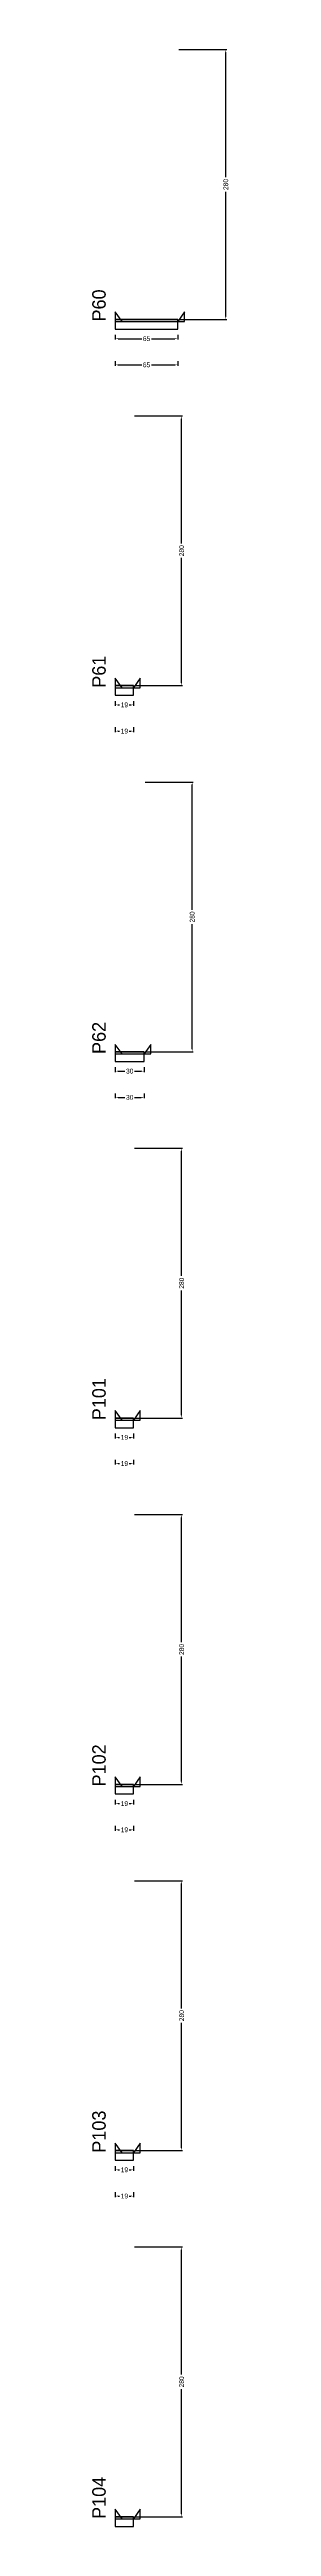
# Model space of a CAD drawing. Header units: centimetres. Extents: x -8500 to 4118, y -39526 to 295.
# Drawn here: x 3976 to 4118, y -24708 to -22138 of the extents above; entities that cross this region are included whole.
import ezdxf

# ---------------------------------------------------------------- set-up
doc = ezdxf.new("R2010")
doc.units = ezdxf.units.CM
for name, color, linetype in [('NOMENCLATURA', 7, 'Continuous'), ('SARR_2.2x10', 60, 'Continuous'), ('SARR_2.2x7', 40, 'Continuous')]:
    doc.layers.add(name, color=color, linetype=linetype)
doc.dimstyles.new('PAINEL-NOVA', dxfattribs={"dimtxt": 5, "dimasz": 3, "dimexe": 1, "dimexo": 1, "dimgap": 1, "dimtad": 1, "dimcen": 2.5, "dimazin": 3, "dimtfac": 1, "dimtmove": 0, "dimatfit": 3})

# ---------------------------------------------------------------- blocks, each defined once
blk = doc.blocks.new('_CLOSEDFILLED')
at = {"color": 0, "linetype": 'BYBLOCK'}
blk.add_solid([(-1, 0.16), (0, 0), (-1, -0.16)], dxfattribs=at)
blk = doc.blocks.new('*D1555')
for p, q in [((4000, -22433.8), (4000, -22438.8)), ((4065, -22433.8), (4065, -22438.8)), ((4003, -22437.8), (4027.5, -22437.8)), ((4037.5, -22437.8), (4062, -22437.8))]:
    blk.add_line(p, q)
at = {"layer": 'Defpoints'}
for p in [(4000, -22432.8), (4065, -22432.8), (4000, -22437.8)]:
    blk.add_point(p, dxfattribs=at)
at = {"layer": 'SARR_2.2x10', "xscale": 3, "yscale": 3, "rotation": 180}
blk.add_blockref('_CLOSEDFILLED', (4000, -22437.8), dxfattribs=at)
at = {"layer": 'SARR_2.2x10', "xscale": 3, "yscale": 3}
blk.add_blockref('_CLOSEDFILLED', (4065, -22437.8), dxfattribs=at)
at = {"layer": 'SARR_2.2x10', "insert": (4032.5, -22437.8), "char_height": 5, "attachment_point": 5}
blk.add_mtext('65', dxfattribs=at)
blk = doc.blocks.new('*D1556')
for p, q in [((4066, -22137.8), (4116, -22137.8)), ((4115, -22270.3), (4115, -22140.8)), ((4115, -22414.8), (4115, -22285.3)), ((4066, -22417.8), (4116, -22417.8))]:
    blk.add_line(p, q)
at = {"layer": 'Defpoints'}
for p in [(4065, -22137.8), (4065, -22417.8), (4115, -22417.8)]:
    blk.add_point(p, dxfattribs=at)
at = {"layer": 'SARR_2.2x10', "xscale": 3, "yscale": 3}
for p, rotation in [((4115, -22137.8), 90), ((4115, -22417.8), 270)]:
    blk.add_blockref('_CLOSEDFILLED', p, dxfattribs=dict(at, rotation=rotation))
at = {"layer": 'SARR_2.2x10', "insert": (4115, -22277.8), "char_height": 5, "attachment_point": 5, "rotation": 90}
blk.add_mtext('280', dxfattribs=at)
blk = doc.blocks.new('*D1557')
for p, q in [((4066, -22137.8), (4116, -22137.8)), ((4115, -22270.3), (4115, -22140.8)), ((4115, -22414.8), (4115, -22285.3)), ((4066, -22417.8), (4116, -22417.8))]:
    blk.add_line(p, q)
at = {"layer": 'Defpoints'}
for p in [(4065, -22137.8), (4065, -22417.8), (4115, -22417.8)]:
    blk.add_point(p, dxfattribs=at)
at = {"layer": 'SARR_2.2x10', "xscale": 3, "yscale": 3}
for p, rotation in [((4115, -22137.8), 90), ((4115, -22417.8), 270)]:
    blk.add_blockref('_CLOSEDFILLED', p, dxfattribs=dict(at, rotation=rotation))
at = {"layer": 'SARR_2.2x10', "insert": (4115, -22277.8), "char_height": 5, "attachment_point": 5, "rotation": 90}
blk.add_mtext('280', dxfattribs=at)
blk = doc.blocks.new('*D1558')
for p, q in [((4066, -22137.8), (4116, -22137.8)), ((4115, -22270.3), (4115, -22140.8)), ((4115, -22414.8), (4115, -22285.3)), ((4066, -22417.8), (4116, -22417.8))]:
    blk.add_line(p, q)
at = {"layer": 'Defpoints'}
for p in [(4065, -22137.8), (4065, -22417.8), (4115, -22417.8)]:
    blk.add_point(p, dxfattribs=at)
at = {"layer": 'SARR_2.2x10', "xscale": 3, "yscale": 3}
for p, rotation in [((4115, -22137.8), 90), ((4115, -22417.8), 270)]:
    blk.add_blockref('_CLOSEDFILLED', p, dxfattribs=dict(at, rotation=rotation))
at = {"layer": 'SARR_2.2x10', "insert": (4115, -22277.8), "char_height": 5, "attachment_point": 5, "rotation": 90}
blk.add_mtext('280', dxfattribs=at)
blk = doc.blocks.new('*D1559')
for p, q in [((4066, -22137.8), (4116, -22137.8)), ((4115, -22270.3), (4115, -22140.8)), ((4115, -22414.8), (4115, -22285.3)), ((4066, -22417.8), (4116, -22417.8))]:
    blk.add_line(p, q)
at = {"layer": 'Defpoints'}
for p in [(4065, -22137.8), (4065, -22417.8), (4115, -22417.8)]:
    blk.add_point(p, dxfattribs=at)
at = {"layer": 'SARR_2.2x10', "xscale": 3, "yscale": 3}
for p, rotation in [((4115, -22137.8), 90), ((4115, -22417.8), 270)]:
    blk.add_blockref('_CLOSEDFILLED', p, dxfattribs=dict(at, rotation=rotation))
at = {"layer": 'SARR_2.2x10', "insert": (4115, -22277.8), "char_height": 5, "attachment_point": 5, "rotation": 90}
blk.add_mtext('280', dxfattribs=at)
blk = doc.blocks.new('*D1560')
for p, q in [((4000, -22461), (4000, -22466)), ((4065, -22461), (4065, -22466)), ((4003, -22465), (4027.5, -22465)), ((4037.5, -22465), (4062, -22465))]:
    blk.add_line(p, q)
at = {"layer": 'Defpoints'}
for p in [(4000, -22460), (4065, -22460), (4000, -22465)]:
    blk.add_point(p, dxfattribs=at)
at = {"layer": 'SARR_2.2x10', "xscale": 3, "yscale": 3, "rotation": 180}
blk.add_blockref('_CLOSEDFILLED', (4000, -22465), dxfattribs=at)
at = {"layer": 'SARR_2.2x10', "xscale": 3, "yscale": 3}
blk.add_blockref('_CLOSEDFILLED', (4065, -22465), dxfattribs=at)
at = {"layer": 'SARR_2.2x10', "insert": (4032.5, -22465), "char_height": 5, "attachment_point": 5}
blk.add_mtext('65', dxfattribs=at)
blk = doc.blocks.new('GRA-E')
at = {"layer": 'SARR_2.2x7'}
blk.add_lwpolyline([(0, 0), (7, 0), (0, 10)], close=True, dxfattribs=at)
blk = doc.blocks.new('GRA-D')
at = {"layer": 'SARR_2.2x7'}
blk.add_lwpolyline([(0, 0), (7, 0), (7, 10)], close=True, dxfattribs=at)
blk = doc.blocks.new('*D1581')
for p, q in [((4000, -22813.8), (4000, -22818.8)), ((4003, -22817.8), (4004.5, -22817.8)), ((4014.5, -22817.8), (4016, -22817.8)), ((4019, -22813.8), (4019, -22818.8))]:
    blk.add_line(p, q)
at = {"layer": 'Defpoints'}
for p in [(4000, -22812.8), (4000, -22817.8), (4019, -22812.8)]:
    blk.add_point(p, dxfattribs=at)
at = {"layer": 'SARR_2.2x10', "xscale": 3, "yscale": 3, "rotation": 180}
blk.add_blockref('_CLOSEDFILLED', (4000, -22817.8), dxfattribs=at)
at = {"layer": 'SARR_2.2x10', "xscale": 3, "yscale": 3}
blk.add_blockref('_CLOSEDFILLED', (4019, -22817.8), dxfattribs=at)
at = {"layer": 'SARR_2.2x10', "insert": (4009.5, -22817.8), "char_height": 5, "attachment_point": 5}
blk.add_mtext('19', dxfattribs=at)
blk = doc.blocks.new('*D1582')
for p, q in [((4020, -22517.8), (4070, -22517.8)), ((4069, -22650.3), (4069, -22520.8)), ((4069, -22794.8), (4069, -22665.3)), ((4020, -22797.8), (4070, -22797.8))]:
    blk.add_line(p, q)
at = {"layer": 'Defpoints'}
for p in [(4019, -22517.8), (4019, -22797.8), (4069, -22797.8)]:
    blk.add_point(p, dxfattribs=at)
at = {"layer": 'SARR_2.2x10', "xscale": 3, "yscale": 3}
for p, rotation in [((4069, -22517.8), 90), ((4069, -22797.8), 270)]:
    blk.add_blockref('_CLOSEDFILLED', p, dxfattribs=dict(at, rotation=rotation))
at = {"layer": 'SARR_2.2x10', "insert": (4069, -22657.8), "char_height": 5, "attachment_point": 5, "rotation": 90}
blk.add_mtext('280', dxfattribs=at)
blk = doc.blocks.new('*D1583')
for p, q in [((4020, -22517.8), (4070, -22517.8)), ((4069, -22650.3), (4069, -22520.8)), ((4069, -22794.8), (4069, -22665.3)), ((4020, -22797.8), (4070, -22797.8))]:
    blk.add_line(p, q)
at = {"layer": 'Defpoints'}
for p in [(4019, -22517.8), (4019, -22797.8), (4069, -22797.8)]:
    blk.add_point(p, dxfattribs=at)
at = {"layer": 'SARR_2.2x10', "xscale": 3, "yscale": 3}
for p, rotation in [((4069, -22517.8), 90), ((4069, -22797.8), 270)]:
    blk.add_blockref('_CLOSEDFILLED', p, dxfattribs=dict(at, rotation=rotation))
at = {"layer": 'SARR_2.2x10', "insert": (4069, -22657.8), "char_height": 5, "attachment_point": 5, "rotation": 90}
blk.add_mtext('280', dxfattribs=at)
blk = doc.blocks.new('*D1584')
for p, q in [((4020, -22517.8), (4070, -22517.8)), ((4069, -22650.3), (4069, -22520.8)), ((4069, -22794.8), (4069, -22665.3)), ((4020, -22797.8), (4070, -22797.8))]:
    blk.add_line(p, q)
at = {"layer": 'Defpoints'}
for p in [(4019, -22517.8), (4019, -22797.8), (4069, -22797.8)]:
    blk.add_point(p, dxfattribs=at)
at = {"layer": 'SARR_2.2x10', "xscale": 3, "yscale": 3}
for p, rotation in [((4069, -22517.8), 90), ((4069, -22797.8), 270)]:
    blk.add_blockref('_CLOSEDFILLED', p, dxfattribs=dict(at, rotation=rotation))
at = {"layer": 'SARR_2.2x10', "insert": (4069, -22657.8), "char_height": 5, "attachment_point": 5, "rotation": 90}
blk.add_mtext('280', dxfattribs=at)
blk = doc.blocks.new('*D1585')
for p, q in [((4020, -22517.8), (4070, -22517.8)), ((4069, -22650.3), (4069, -22520.8)), ((4069, -22794.8), (4069, -22665.3)), ((4020, -22797.8), (4070, -22797.8))]:
    blk.add_line(p, q)
at = {"layer": 'Defpoints'}
for p in [(4019, -22517.8), (4019, -22797.8), (4069, -22797.8)]:
    blk.add_point(p, dxfattribs=at)
at = {"layer": 'SARR_2.2x10', "xscale": 3, "yscale": 3}
for p, rotation in [((4069, -22517.8), 90), ((4069, -22797.8), 270)]:
    blk.add_blockref('_CLOSEDFILLED', p, dxfattribs=dict(at, rotation=rotation))
at = {"layer": 'SARR_2.2x10', "insert": (4069, -22657.8), "char_height": 5, "attachment_point": 5, "rotation": 90}
blk.add_mtext('280', dxfattribs=at)
blk = doc.blocks.new('*D1586')
for p, q in [((4000, -22841), (4000, -22846)), ((4003, -22845), (4004.5, -22845)), ((4014.5, -22845), (4016, -22845)), ((4019, -22841), (4019, -22846))]:
    blk.add_line(p, q)
at = {"layer": 'Defpoints'}
for p in [(4000, -22840), (4000, -22845), (4019, -22840)]:
    blk.add_point(p, dxfattribs=at)
at = {"layer": 'SARR_2.2x10', "xscale": 3, "yscale": 3, "rotation": 180}
blk.add_blockref('_CLOSEDFILLED', (4000, -22845), dxfattribs=at)
at = {"layer": 'SARR_2.2x10', "xscale": 3, "yscale": 3}
blk.add_blockref('_CLOSEDFILLED', (4019, -22845), dxfattribs=at)
at = {"layer": 'SARR_2.2x10', "insert": (4009.5, -22845), "char_height": 5, "attachment_point": 5}
blk.add_mtext('19', dxfattribs=at)
blk = doc.blocks.new('*D1607')
for p, q in [((4000, -23193.8), (4000, -23198.8)), ((4003, -23197.8), (4010, -23197.8)), ((4020, -23197.8), (4027, -23197.8)), ((4030, -23193.8), (4030, -23198.8))]:
    blk.add_line(p, q)
at = {"layer": 'Defpoints'}
for p in [(4000, -23192.8), (4000, -23197.8), (4030, -23192.8)]:
    blk.add_point(p, dxfattribs=at)
at = {"layer": 'SARR_2.2x10', "xscale": 3, "yscale": 3, "rotation": 180}
blk.add_blockref('_CLOSEDFILLED', (4000, -23197.8), dxfattribs=at)
at = {"layer": 'SARR_2.2x10', "xscale": 3, "yscale": 3}
blk.add_blockref('_CLOSEDFILLED', (4030, -23197.8), dxfattribs=at)
at = {"layer": 'SARR_2.2x10', "insert": (4015, -23197.8), "char_height": 5, "attachment_point": 5}
blk.add_mtext('30', dxfattribs=at)
blk = doc.blocks.new('*D1608')
for p, q in [((4031, -22897.8), (4081, -22897.8)), ((4080, -23030.3), (4080, -22900.8)), ((4080, -23174.8), (4080, -23045.3)), ((4031, -23177.8), (4081, -23177.8))]:
    blk.add_line(p, q)
at = {"layer": 'Defpoints'}
for p in [(4030, -22897.8), (4030, -23177.8), (4080, -23177.8)]:
    blk.add_point(p, dxfattribs=at)
at = {"layer": 'SARR_2.2x10', "xscale": 3, "yscale": 3}
for p, rotation in [((4080, -22897.8), 90), ((4080, -23177.8), 270)]:
    blk.add_blockref('_CLOSEDFILLED', p, dxfattribs=dict(at, rotation=rotation))
at = {"layer": 'SARR_2.2x10', "insert": (4080, -23037.8), "char_height": 5, "attachment_point": 5, "rotation": 90}
blk.add_mtext('280', dxfattribs=at)
blk = doc.blocks.new('*D1609')
for p, q in [((4031, -22897.8), (4081, -22897.8)), ((4080, -23030.3), (4080, -22900.8)), ((4080, -23174.8), (4080, -23045.3)), ((4031, -23177.8), (4081, -23177.8))]:
    blk.add_line(p, q)
at = {"layer": 'Defpoints'}
for p in [(4030, -22897.8), (4030, -23177.8), (4080, -23177.8)]:
    blk.add_point(p, dxfattribs=at)
at = {"layer": 'SARR_2.2x10', "xscale": 3, "yscale": 3}
for p, rotation in [((4080, -22897.8), 90), ((4080, -23177.8), 270)]:
    blk.add_blockref('_CLOSEDFILLED', p, dxfattribs=dict(at, rotation=rotation))
at = {"layer": 'SARR_2.2x10', "insert": (4080, -23037.8), "char_height": 5, "attachment_point": 5, "rotation": 90}
blk.add_mtext('280', dxfattribs=at)
blk = doc.blocks.new('*D1610')
for p, q in [((4031, -22897.8), (4081, -22897.8)), ((4080, -23030.3), (4080, -22900.8)), ((4080, -23174.8), (4080, -23045.3)), ((4031, -23177.8), (4081, -23177.8))]:
    blk.add_line(p, q)
at = {"layer": 'Defpoints'}
for p in [(4030, -22897.8), (4030, -23177.8), (4080, -23177.8)]:
    blk.add_point(p, dxfattribs=at)
at = {"layer": 'SARR_2.2x10', "xscale": 3, "yscale": 3}
for p, rotation in [((4080, -22897.8), 90), ((4080, -23177.8), 270)]:
    blk.add_blockref('_CLOSEDFILLED', p, dxfattribs=dict(at, rotation=rotation))
at = {"layer": 'SARR_2.2x10', "insert": (4080, -23037.8), "char_height": 5, "attachment_point": 5, "rotation": 90}
blk.add_mtext('280', dxfattribs=at)
blk = doc.blocks.new('*D1611')
for p, q in [((4031, -22897.8), (4081, -22897.8)), ((4080, -23030.3), (4080, -22900.8)), ((4080, -23174.8), (4080, -23045.3)), ((4031, -23177.8), (4081, -23177.8))]:
    blk.add_line(p, q)
at = {"layer": 'Defpoints'}
for p in [(4030, -22897.8), (4030, -23177.8), (4080, -23177.8)]:
    blk.add_point(p, dxfattribs=at)
at = {"layer": 'SARR_2.2x10', "xscale": 3, "yscale": 3}
for p, rotation in [((4080, -22897.8), 90), ((4080, -23177.8), 270)]:
    blk.add_blockref('_CLOSEDFILLED', p, dxfattribs=dict(at, rotation=rotation))
at = {"layer": 'SARR_2.2x10', "insert": (4080, -23037.8), "char_height": 5, "attachment_point": 5, "rotation": 90}
blk.add_mtext('280', dxfattribs=at)
blk = doc.blocks.new('*D1612')
for p, q in [((4000, -23221), (4000, -23226)), ((4003, -23225), (4010, -23225)), ((4020, -23225), (4027, -23225)), ((4030, -23221), (4030, -23226))]:
    blk.add_line(p, q)
at = {"layer": 'Defpoints'}
for p in [(4000, -23220), (4000, -23225), (4030, -23220)]:
    blk.add_point(p, dxfattribs=at)
at = {"layer": 'SARR_2.2x10', "xscale": 3, "yscale": 3, "rotation": 180}
blk.add_blockref('_CLOSEDFILLED', (4000, -23225), dxfattribs=at)
at = {"layer": 'SARR_2.2x10', "xscale": 3, "yscale": 3}
blk.add_blockref('_CLOSEDFILLED', (4030, -23225), dxfattribs=at)
at = {"layer": 'SARR_2.2x10', "insert": (4015, -23225), "char_height": 5, "attachment_point": 5}
blk.add_mtext('30', dxfattribs=at)
blk = doc.blocks.new('*D1633')
for p, q in [((4000, -23573.8), (4000, -23578.8)), ((4003, -23577.8), (4004.5, -23577.8)), ((4014.5, -23577.8), (4016, -23577.8)), ((4019, -23573.8), (4019, -23578.8))]:
    blk.add_line(p, q)
at = {"layer": 'Defpoints'}
for p in [(4000, -23572.8), (4000, -23577.8), (4019, -23572.8)]:
    blk.add_point(p, dxfattribs=at)
at = {"layer": 'SARR_2.2x10', "xscale": 3, "yscale": 3, "rotation": 180}
blk.add_blockref('_CLOSEDFILLED', (4000, -23577.8), dxfattribs=at)
at = {"layer": 'SARR_2.2x10', "xscale": 3, "yscale": 3}
blk.add_blockref('_CLOSEDFILLED', (4019, -23577.8), dxfattribs=at)
at = {"layer": 'SARR_2.2x10', "insert": (4009.5, -23577.8), "char_height": 5, "attachment_point": 5}
blk.add_mtext('19', dxfattribs=at)
blk = doc.blocks.new('*D1634')
for p, q in [((4020, -23277.8), (4070, -23277.8)), ((4069, -23410.3), (4069, -23280.8)), ((4069, -23554.8), (4069, -23425.3)), ((4020, -23557.8), (4070, -23557.8))]:
    blk.add_line(p, q)
at = {"layer": 'Defpoints'}
for p in [(4019, -23277.8), (4019, -23557.8), (4069, -23557.8)]:
    blk.add_point(p, dxfattribs=at)
at = {"layer": 'SARR_2.2x10', "xscale": 3, "yscale": 3}
for p, rotation in [((4069, -23277.8), 90), ((4069, -23557.8), 270)]:
    blk.add_blockref('_CLOSEDFILLED', p, dxfattribs=dict(at, rotation=rotation))
at = {"layer": 'SARR_2.2x10', "insert": (4069, -23417.8), "char_height": 5, "attachment_point": 5, "rotation": 90}
blk.add_mtext('280', dxfattribs=at)
blk = doc.blocks.new('*D1635')
for p, q in [((4020, -23277.8), (4070, -23277.8)), ((4069, -23410.3), (4069, -23280.8)), ((4069, -23554.8), (4069, -23425.3)), ((4020, -23557.8), (4070, -23557.8))]:
    blk.add_line(p, q)
at = {"layer": 'Defpoints'}
for p in [(4019, -23277.8), (4019, -23557.8), (4069, -23557.8)]:
    blk.add_point(p, dxfattribs=at)
at = {"layer": 'SARR_2.2x10', "xscale": 3, "yscale": 3}
for p, rotation in [((4069, -23277.8), 90), ((4069, -23557.8), 270)]:
    blk.add_blockref('_CLOSEDFILLED', p, dxfattribs=dict(at, rotation=rotation))
at = {"layer": 'SARR_2.2x10', "insert": (4069, -23417.8), "char_height": 5, "attachment_point": 5, "rotation": 90}
blk.add_mtext('280', dxfattribs=at)
blk = doc.blocks.new('*D1636')
for p, q in [((4020, -23277.8), (4070, -23277.8)), ((4069, -23410.3), (4069, -23280.8)), ((4069, -23554.8), (4069, -23425.3)), ((4020, -23557.8), (4070, -23557.8))]:
    blk.add_line(p, q)
at = {"layer": 'Defpoints'}
for p in [(4019, -23277.8), (4019, -23557.8), (4069, -23557.8)]:
    blk.add_point(p, dxfattribs=at)
at = {"layer": 'SARR_2.2x10', "xscale": 3, "yscale": 3}
for p, rotation in [((4069, -23277.8), 90), ((4069, -23557.8), 270)]:
    blk.add_blockref('_CLOSEDFILLED', p, dxfattribs=dict(at, rotation=rotation))
at = {"layer": 'SARR_2.2x10', "insert": (4069, -23417.8), "char_height": 5, "attachment_point": 5, "rotation": 90}
blk.add_mtext('280', dxfattribs=at)
blk = doc.blocks.new('*D1637')
for p, q in [((4020, -23277.8), (4070, -23277.8)), ((4069, -23410.3), (4069, -23280.8)), ((4069, -23554.8), (4069, -23425.3)), ((4020, -23557.8), (4070, -23557.8))]:
    blk.add_line(p, q)
at = {"layer": 'Defpoints'}
for p in [(4019, -23277.8), (4019, -23557.8), (4069, -23557.8)]:
    blk.add_point(p, dxfattribs=at)
at = {"layer": 'SARR_2.2x10', "xscale": 3, "yscale": 3}
for p, rotation in [((4069, -23277.8), 90), ((4069, -23557.8), 270)]:
    blk.add_blockref('_CLOSEDFILLED', p, dxfattribs=dict(at, rotation=rotation))
at = {"layer": 'SARR_2.2x10', "insert": (4069, -23417.8), "char_height": 5, "attachment_point": 5, "rotation": 90}
blk.add_mtext('280', dxfattribs=at)
blk = doc.blocks.new('*D1638')
for p, q in [((4000, -23601), (4000, -23606)), ((4003, -23605), (4004.5, -23605)), ((4014.5, -23605), (4016, -23605)), ((4019, -23601), (4019, -23606))]:
    blk.add_line(p, q)
at = {"layer": 'Defpoints'}
for p in [(4000, -23600), (4000, -23605), (4019, -23600)]:
    blk.add_point(p, dxfattribs=at)
at = {"layer": 'SARR_2.2x10', "xscale": 3, "yscale": 3, "rotation": 180}
blk.add_blockref('_CLOSEDFILLED', (4000, -23605), dxfattribs=at)
at = {"layer": 'SARR_2.2x10', "xscale": 3, "yscale": 3}
blk.add_blockref('_CLOSEDFILLED', (4019, -23605), dxfattribs=at)
at = {"layer": 'SARR_2.2x10', "insert": (4009.5, -23605), "char_height": 5, "attachment_point": 5}
blk.add_mtext('19', dxfattribs=at)
blk = doc.blocks.new('*D1659')
for p, q in [((4000, -23953.8), (4000, -23958.8)), ((4003, -23957.8), (4004.5, -23957.8)), ((4014.5, -23957.8), (4016, -23957.8)), ((4019, -23953.8), (4019, -23958.8))]:
    blk.add_line(p, q)
at = {"layer": 'Defpoints'}
for p in [(4000, -23952.8), (4000, -23957.8), (4019, -23952.8)]:
    blk.add_point(p, dxfattribs=at)
at = {"layer": 'SARR_2.2x10', "xscale": 3, "yscale": 3, "rotation": 180}
blk.add_blockref('_CLOSEDFILLED', (4000, -23957.8), dxfattribs=at)
at = {"layer": 'SARR_2.2x10', "xscale": 3, "yscale": 3}
blk.add_blockref('_CLOSEDFILLED', (4019, -23957.8), dxfattribs=at)
at = {"layer": 'SARR_2.2x10', "insert": (4009.5, -23957.8), "char_height": 5, "attachment_point": 5}
blk.add_mtext('19', dxfattribs=at)
blk = doc.blocks.new('*D1660')
for p, q in [((4020, -23657.8), (4070, -23657.8)), ((4069, -23790.3), (4069, -23660.8)), ((4069, -23934.8), (4069, -23805.3)), ((4020, -23937.8), (4070, -23937.8))]:
    blk.add_line(p, q)
at = {"layer": 'Defpoints'}
for p in [(4019, -23657.8), (4019, -23937.8), (4069, -23937.8)]:
    blk.add_point(p, dxfattribs=at)
at = {"layer": 'SARR_2.2x10', "xscale": 3, "yscale": 3}
for p, rotation in [((4069, -23657.8), 90), ((4069, -23937.8), 270)]:
    blk.add_blockref('_CLOSEDFILLED', p, dxfattribs=dict(at, rotation=rotation))
at = {"layer": 'SARR_2.2x10', "insert": (4069, -23797.8), "char_height": 5, "attachment_point": 5, "rotation": 90}
blk.add_mtext('280', dxfattribs=at)
blk = doc.blocks.new('*D1661')
for p, q in [((4020, -23657.8), (4070, -23657.8)), ((4069, -23790.3), (4069, -23660.8)), ((4069, -23934.8), (4069, -23805.3)), ((4020, -23937.8), (4070, -23937.8))]:
    blk.add_line(p, q)
at = {"layer": 'Defpoints'}
for p in [(4019, -23657.8), (4019, -23937.8), (4069, -23937.8)]:
    blk.add_point(p, dxfattribs=at)
at = {"layer": 'SARR_2.2x10', "xscale": 3, "yscale": 3}
for p, rotation in [((4069, -23657.8), 90), ((4069, -23937.8), 270)]:
    blk.add_blockref('_CLOSEDFILLED', p, dxfattribs=dict(at, rotation=rotation))
at = {"layer": 'SARR_2.2x10', "insert": (4069, -23797.8), "char_height": 5, "attachment_point": 5, "rotation": 90}
blk.add_mtext('280', dxfattribs=at)
blk = doc.blocks.new('*D1662')
for p, q in [((4020, -23657.8), (4070, -23657.8)), ((4069, -23790.3), (4069, -23660.8)), ((4069, -23934.8), (4069, -23805.3)), ((4020, -23937.8), (4070, -23937.8))]:
    blk.add_line(p, q)
at = {"layer": 'Defpoints'}
for p in [(4019, -23657.8), (4019, -23937.8), (4069, -23937.8)]:
    blk.add_point(p, dxfattribs=at)
at = {"layer": 'SARR_2.2x10', "xscale": 3, "yscale": 3}
for p, rotation in [((4069, -23657.8), 90), ((4069, -23937.8), 270)]:
    blk.add_blockref('_CLOSEDFILLED', p, dxfattribs=dict(at, rotation=rotation))
at = {"layer": 'SARR_2.2x10', "insert": (4069, -23797.8), "char_height": 5, "attachment_point": 5, "rotation": 90}
blk.add_mtext('280', dxfattribs=at)
blk = doc.blocks.new('*D1663')
for p, q in [((4020, -23657.8), (4070, -23657.8)), ((4069, -23790.3), (4069, -23660.8)), ((4069, -23934.8), (4069, -23805.3)), ((4020, -23937.8), (4070, -23937.8))]:
    blk.add_line(p, q)
at = {"layer": 'Defpoints'}
for p in [(4019, -23657.8), (4019, -23937.8), (4069, -23937.8)]:
    blk.add_point(p, dxfattribs=at)
at = {"layer": 'SARR_2.2x10', "xscale": 3, "yscale": 3}
for p, rotation in [((4069, -23657.8), 90), ((4069, -23937.8), 270)]:
    blk.add_blockref('_CLOSEDFILLED', p, dxfattribs=dict(at, rotation=rotation))
at = {"layer": 'SARR_2.2x10', "insert": (4069, -23797.8), "char_height": 5, "attachment_point": 5, "rotation": 90}
blk.add_mtext('280', dxfattribs=at)
blk = doc.blocks.new('*D1664')
for p, q in [((4000, -23981), (4000, -23986)), ((4003, -23985), (4004.5, -23985)), ((4014.5, -23985), (4016, -23985)), ((4019, -23981), (4019, -23986))]:
    blk.add_line(p, q)
at = {"layer": 'Defpoints'}
for p in [(4000, -23980), (4000, -23985), (4019, -23980)]:
    blk.add_point(p, dxfattribs=at)
at = {"layer": 'SARR_2.2x10', "xscale": 3, "yscale": 3, "rotation": 180}
blk.add_blockref('_CLOSEDFILLED', (4000, -23985), dxfattribs=at)
at = {"layer": 'SARR_2.2x10', "xscale": 3, "yscale": 3}
blk.add_blockref('_CLOSEDFILLED', (4019, -23985), dxfattribs=at)
at = {"layer": 'SARR_2.2x10', "insert": (4009.5, -23985), "char_height": 5, "attachment_point": 5}
blk.add_mtext('19', dxfattribs=at)
blk = doc.blocks.new('*D1685')
for p, q in [((4000, -24333.8), (4000, -24338.8)), ((4003, -24337.8), (4004.5, -24337.8)), ((4014.5, -24337.8), (4016, -24337.8)), ((4019, -24333.8), (4019, -24338.8))]:
    blk.add_line(p, q)
at = {"layer": 'Defpoints'}
for p in [(4000, -24332.8), (4000, -24337.8), (4019, -24332.8)]:
    blk.add_point(p, dxfattribs=at)
at = {"layer": 'SARR_2.2x10', "xscale": 3, "yscale": 3, "rotation": 180}
blk.add_blockref('_CLOSEDFILLED', (4000, -24337.8), dxfattribs=at)
at = {"layer": 'SARR_2.2x10', "xscale": 3, "yscale": 3}
blk.add_blockref('_CLOSEDFILLED', (4019, -24337.8), dxfattribs=at)
at = {"layer": 'SARR_2.2x10', "insert": (4009.5, -24337.8), "char_height": 5, "attachment_point": 5}
blk.add_mtext('19', dxfattribs=at)
blk = doc.blocks.new('*D1686')
for p, q in [((4020, -24037.8), (4070, -24037.8)), ((4069, -24170.3), (4069, -24040.8)), ((4069, -24314.8), (4069, -24185.3)), ((4020, -24317.8), (4070, -24317.8))]:
    blk.add_line(p, q)
at = {"layer": 'Defpoints'}
for p in [(4019, -24037.8), (4019, -24317.8), (4069, -24317.8)]:
    blk.add_point(p, dxfattribs=at)
at = {"layer": 'SARR_2.2x10', "xscale": 3, "yscale": 3}
for p, rotation in [((4069, -24037.8), 90), ((4069, -24317.8), 270)]:
    blk.add_blockref('_CLOSEDFILLED', p, dxfattribs=dict(at, rotation=rotation))
at = {"layer": 'SARR_2.2x10', "insert": (4069, -24177.8), "char_height": 5, "attachment_point": 5, "rotation": 90}
blk.add_mtext('280', dxfattribs=at)
blk = doc.blocks.new('*D1687')
for p, q in [((4020, -24037.8), (4070, -24037.8)), ((4069, -24170.3), (4069, -24040.8)), ((4069, -24314.8), (4069, -24185.3)), ((4020, -24317.8), (4070, -24317.8))]:
    blk.add_line(p, q)
at = {"layer": 'Defpoints'}
for p in [(4019, -24037.8), (4019, -24317.8), (4069, -24317.8)]:
    blk.add_point(p, dxfattribs=at)
at = {"layer": 'SARR_2.2x10', "xscale": 3, "yscale": 3}
for p, rotation in [((4069, -24037.8), 90), ((4069, -24317.8), 270)]:
    blk.add_blockref('_CLOSEDFILLED', p, dxfattribs=dict(at, rotation=rotation))
at = {"layer": 'SARR_2.2x10', "insert": (4069, -24177.8), "char_height": 5, "attachment_point": 5, "rotation": 90}
blk.add_mtext('280', dxfattribs=at)
blk = doc.blocks.new('*D1688')
for p, q in [((4020, -24037.8), (4070, -24037.8)), ((4069, -24170.3), (4069, -24040.8)), ((4069, -24314.8), (4069, -24185.3)), ((4020, -24317.8), (4070, -24317.8))]:
    blk.add_line(p, q)
at = {"layer": 'Defpoints'}
for p in [(4019, -24037.8), (4019, -24317.8), (4069, -24317.8)]:
    blk.add_point(p, dxfattribs=at)
at = {"layer": 'SARR_2.2x10', "xscale": 3, "yscale": 3}
for p, rotation in [((4069, -24037.8), 90), ((4069, -24317.8), 270)]:
    blk.add_blockref('_CLOSEDFILLED', p, dxfattribs=dict(at, rotation=rotation))
at = {"layer": 'SARR_2.2x10', "insert": (4069, -24177.8), "char_height": 5, "attachment_point": 5, "rotation": 90}
blk.add_mtext('280', dxfattribs=at)
blk = doc.blocks.new('*D1689')
for p, q in [((4020, -24037.8), (4070, -24037.8)), ((4069, -24170.3), (4069, -24040.8)), ((4069, -24314.8), (4069, -24185.3)), ((4020, -24317.8), (4070, -24317.8))]:
    blk.add_line(p, q)
at = {"layer": 'Defpoints'}
for p in [(4019, -24037.8), (4019, -24317.8), (4069, -24317.8)]:
    blk.add_point(p, dxfattribs=at)
at = {"layer": 'SARR_2.2x10', "xscale": 3, "yscale": 3}
for p, rotation in [((4069, -24037.8), 90), ((4069, -24317.8), 270)]:
    blk.add_blockref('_CLOSEDFILLED', p, dxfattribs=dict(at, rotation=rotation))
at = {"layer": 'SARR_2.2x10', "insert": (4069, -24177.8), "char_height": 5, "attachment_point": 5, "rotation": 90}
blk.add_mtext('280', dxfattribs=at)
blk = doc.blocks.new('*D1690')
for p, q in [((4000, -24361), (4000, -24366)), ((4019, -24361), (4019, -24366)), ((4003, -24365), (4004.5, -24365)), ((4014.5, -24365), (4016, -24365))]:
    blk.add_line(p, q)
at = {"layer": 'Defpoints'}
for p in [(4000, -24360), (4019, -24360), (4000, -24365)]:
    blk.add_point(p, dxfattribs=at)
at = {"layer": 'SARR_2.2x10', "xscale": 3, "yscale": 3, "rotation": 180}
blk.add_blockref('_CLOSEDFILLED', (4000, -24365), dxfattribs=at)
at = {"layer": 'SARR_2.2x10', "xscale": 3, "yscale": 3}
blk.add_blockref('_CLOSEDFILLED', (4019, -24365), dxfattribs=at)
at = {"layer": 'SARR_2.2x10', "insert": (4009.5, -24365), "char_height": 5, "attachment_point": 5}
blk.add_mtext('19', dxfattribs=at)
blk = doc.blocks.new('*D1712')
for p, q in [((4020, -24417.8), (4070, -24417.8)), ((4069, -24550.3), (4069, -24420.8)), ((4069, -24694.8), (4069, -24565.3)), ((4020, -24697.8), (4070, -24697.8))]:
    blk.add_line(p, q)
at = {"layer": 'Defpoints'}
for p in [(4019, -24417.8), (4019, -24697.8), (4069, -24697.8)]:
    blk.add_point(p, dxfattribs=at)
at = {"layer": 'SARR_2.2x10', "xscale": 3, "yscale": 3}
for p, rotation in [((4069, -24417.8), 90), ((4069, -24697.8), 270)]:
    blk.add_blockref('_CLOSEDFILLED', p, dxfattribs=dict(at, rotation=rotation))
at = {"layer": 'SARR_2.2x10', "insert": (4069, -24557.8), "char_height": 5, "attachment_point": 5, "rotation": 90}
blk.add_mtext('280', dxfattribs=at)
blk = doc.blocks.new('*D1713')
for p, q in [((4020, -24417.8), (4070, -24417.8)), ((4069, -24550.3), (4069, -24420.8)), ((4069, -24694.8), (4069, -24565.3)), ((4020, -24697.8), (4070, -24697.8))]:
    blk.add_line(p, q)
at = {"layer": 'Defpoints'}
for p in [(4019, -24417.8), (4019, -24697.8), (4069, -24697.8)]:
    blk.add_point(p, dxfattribs=at)
at = {"layer": 'SARR_2.2x10', "xscale": 3, "yscale": 3}
for p, rotation in [((4069, -24417.8), 90), ((4069, -24697.8), 270)]:
    blk.add_blockref('_CLOSEDFILLED', p, dxfattribs=dict(at, rotation=rotation))
at = {"layer": 'SARR_2.2x10', "insert": (4069, -24557.8), "char_height": 5, "attachment_point": 5, "rotation": 90}
blk.add_mtext('280', dxfattribs=at)
blk = doc.blocks.new('*D1714')
for p, q in [((4020, -24417.8), (4070, -24417.8)), ((4069, -24550.3), (4069, -24420.8)), ((4069, -24694.8), (4069, -24565.3)), ((4020, -24697.8), (4070, -24697.8))]:
    blk.add_line(p, q)
at = {"layer": 'Defpoints'}
for p in [(4019, -24417.8), (4019, -24697.8), (4069, -24697.8)]:
    blk.add_point(p, dxfattribs=at)
at = {"layer": 'SARR_2.2x10', "xscale": 3, "yscale": 3}
for p, rotation in [((4069, -24417.8), 90), ((4069, -24697.8), 270)]:
    blk.add_blockref('_CLOSEDFILLED', p, dxfattribs=dict(at, rotation=rotation))
at = {"layer": 'SARR_2.2x10', "insert": (4069, -24557.8), "char_height": 5, "attachment_point": 5, "rotation": 90}
blk.add_mtext('280', dxfattribs=at)
blk = doc.blocks.new('*D1715')
for p, q in [((4020, -24417.8), (4070, -24417.8)), ((4069, -24550.3), (4069, -24420.8)), ((4069, -24694.8), (4069, -24565.3)), ((4020, -24697.8), (4070, -24697.8))]:
    blk.add_line(p, q)
at = {"layer": 'Defpoints'}
for p in [(4019, -24417.8), (4019, -24697.8), (4069, -24697.8)]:
    blk.add_point(p, dxfattribs=at)
at = {"layer": 'SARR_2.2x10', "xscale": 3, "yscale": 3}
for p, rotation in [((4069, -24417.8), 90), ((4069, -24697.8), 270)]:
    blk.add_blockref('_CLOSEDFILLED', p, dxfattribs=dict(at, rotation=rotation))
at = {"layer": 'SARR_2.2x10', "insert": (4069, -24557.8), "char_height": 5, "attachment_point": 5, "rotation": 90}
blk.add_mtext('280', dxfattribs=at)

msp = doc.modelspace()

# ---------------------------------------------------------------- linework, layer by layer
at = {"layer": 'SARR_2.2x10'}
for p, q in [((4065, -22417.8), (4000, -22417.8)), ((4000, -22417.8), (4000, -22427.8)), ((4000, -22427.8), (4065, -22427.8)), ((4065, -22427.8), (4065, -22417.8)), ((4019, -22797.8), (4000, -22797.8)), ((4000, -22797.8), (4000, -22807.8)), ((4000, -22807.8), (4019, -22807.8)), ((4019, -22807.8), (4019, -22797.8)), ((4030, -23177.8), (4000, -23177.8)), ((4000, -23177.8), (4000, -23187.8)), ((4030, -23187.8), (4030, -23177.8)), ((4000, -23187.8), (4030, -23187.8)), ((4019, -23557.8), (4000, -23557.8)), ((4000, -23557.8), (4000, -23567.8)), ((4019, -23567.8), (4019, -23557.8)), ((4000, -23567.8), (4019, -23567.8)), ((4019, -23937.8), (4000, -23937.8)), ((4000, -23937.8), (4000, -23947.8)), ((4000, -23947.8), (4019, -23947.8)), ((4019, -23947.8), (4019, -23937.8)), ((4019, -24317.8), (4000, -24317.8)), ((4000, -24317.8), (4000, -24327.8)), ((4000, -24327.8), (4019, -24327.8)), ((4019, -24327.8), (4019, -24317.8)), ((4019, -24697.8), (4000, -24697.8)), ((4000, -24697.8), (4000, -24707.8)), ((4000, -24707.8), (4019, -24707.8)), ((4019, -24707.8), (4019, -24697.8))]:
    msp.add_line(p, q, dxfattribs=at)
at = {"layer": 'SARR_2.2x7'}
for p, q in [((4065, -22417.8), (4000, -22417.8)), ((4000, -22417.8), (4000, -22420)), ((4000, -22417.8), (4007, -22417.8)), ((4000, -22417.8), (4007, -22417.8)), ((4000, -22417.8), (4007, -22417.8)), ((4000, -22417.8), (4007, -22417.8)), ((4000, -22420), (4065, -22420)), ((4007, -22417.8), (4065, -22417.8)), ((4007, -22417.8), (4065, -22417.8)), ((4007, -22417.8), (4065, -22417.8)), ((4007, -22417.8), (4065, -22417.8)), ((4065, -22420), (4065, -22417.8)), ((4019, -22797.8), (4000, -22797.8)), ((4000, -22797.8), (4000, -22800)), ((4000, -22797.8), (4007, -22797.8)), ((4000, -22797.8), (4007, -22797.8)), ((4000, -22797.8), (4007, -22797.8)), ((4000, -22797.8), (4007, -22797.8)), ((4000, -22800), (4019, -22800)), ((4007, -22797.8), (4019, -22797.8)), ((4007, -22797.8), (4019, -22797.8)), ((4007, -22797.8), (4019, -22797.8)), ((4007, -22797.8), (4019, -22797.8)), ((4019, -22800), (4019, -22797.8)), ((4030, -23177.8), (4000, -23177.8)), ((4000, -23177.8), (4000, -23180)), ((4000, -23177.8), (4007, -23177.8)), ((4000, -23177.8), (4007, -23177.8)), ((4000, -23177.8), (4007, -23177.8)), ((4000, -23177.8), (4007, -23177.8)), ((4000, -23180), (4030, -23180)), ((4007, -23177.8), (4030, -23177.8)), ((4007, -23177.8), (4030, -23177.8)), ((4007, -23177.8), (4030, -23177.8)), ((4007, -23177.8), (4030, -23177.8)), ((4030, -23180), (4030, -23177.8)), ((4019, -23557.8), (4000, -23557.8)), ((4000, -23557.8), (4000, -23560)), ((4000, -23557.8), (4007, -23557.8)), ((4000, -23557.8), (4007, -23557.8)), ((4000, -23557.8), (4007, -23557.8)), ((4000, -23557.8), (4007, -23557.8)), ((4000, -23560), (4019, -23560)), ((4007, -23557.8), (4019, -23557.8)), ((4007, -23557.8), (4019, -23557.8)), ((4007, -23557.8), (4019, -23557.8)), ((4007, -23557.8), (4019, -23557.8)), ((4019, -23560), (4019, -23557.8)), ((4019, -23937.8), (4000, -23937.8)), ((4000, -23937.8), (4000, -23940)), ((4000, -23937.8), (4007, -23937.8)), ((4000, -23937.8), (4007, -23937.8)), ((4000, -23937.8), (4007, -23937.8)), ((4000, -23937.8), (4007, -23937.8)), ((4000, -23940), (4019, -23940)), ((4007, -23937.8), (4019, -23937.8)), ((4007, -23937.8), (4019, -23937.8)), ((4007, -23937.8), (4019, -23937.8)), ((4007, -23937.8), (4019, -23937.8)), ((4019, -23940), (4019, -23937.8)), ((4019, -24317.8), (4000, -24317.8)), ((4000, -24317.8), (4000, -24320)), ((4000, -24317.8), (4007, -24317.8)), ((4000, -24317.8), (4007, -24317.8)), ((4000, -24317.8), (4007, -24317.8)), ((4000, -24317.8), (4007, -24317.8)), ((4000, -24320), (4019, -24320)), ((4007, -24317.8), (4019, -24317.8)), ((4007, -24317.8), (4019, -24317.8)), ((4007, -24317.8), (4019, -24317.8)), ((4007, -24317.8), (4019, -24317.8)), ((4019, -24320), (4019, -24317.8)), ((4019, -24697.8), (4000, -24697.8)), ((4000, -24697.8), (4000, -24700)), ((4000, -24697.8), (4007, -24697.8)), ((4000, -24697.8), (4007, -24697.8)), ((4000, -24697.8), (4007, -24697.8)), ((4000, -24697.8), (4007, -24697.8)), ((4000, -24700), (4019, -24700)), ((4007, -24697.8), (4019, -24697.8)), ((4007, -24697.8), (4019, -24697.8)), ((4007, -24697.8), (4019, -24697.8)), ((4007, -24697.8), (4019, -24697.8)), ((4019, -24700), (4019, -24697.8))]:
    msp.add_line(p, q, dxfattribs=at)

# ---------------------------------------------------------------- block references
for name, p in [('GRA-E', (4000, -22420)), ('GRA-D', (4065, -22420)), ('GRA-E', (4000, -22800)), ('GRA-D', (4019, -22800)), ('GRA-E', (4000, -23180)), ('GRA-D', (4030, -23180)), ('GRA-E', (4000, -23560)), ('GRA-D', (4019, -23560)), ('GRA-E', (4000, -23940)), ('GRA-D', (4019, -23940)), ('GRA-E', (4000, -24320)), ('GRA-D', (4019, -24320)), ('GRA-E', (4000, -24700)), ('GRA-D', (4019, -24700))]:
    msp.add_blockref(name, p, dxfattribs=at)

# ---------------------------------------------------------------- texts
at = {"layer": 'NOMENCLATURA'}
for s, p in [('P60', (3990, -22420)), ('P61', (3990, -22800)), ('P62', (3990, -23180)), ('P101', (3990, -23560)), ('P102', (3990, -23940)), ('P103', (3990, -24320)), ('P104', (3990, -24700))]:
    msp.add_text(s, height=14, rotation=90, dxfattribs=at).set_placement(p)

# ---------------------------------------------------------------- dimensions: what is measured, and where the dimension line sits
at = {"layer": 'SARR_2.2x10'}
for base, p1, p2, picture, middle in [((4115, -22417.8), (4065, -22417.8), (4065, -22137.8), '*D1556', (4115, -22277.8)), ((4115, -22417.8), (4065, -22417.8), (4065, -22137.8), '*D1557', (4115, -22277.8)), ((4115, -22417.8), (4065, -22417.8), (4065, -22137.8), '*D1558', (4115, -22277.8)), ((4115, -22417.8), (4065, -22417.8), (4065, -22137.8), '*D1559', (4115, -22277.8)), ((4069, -22797.8), (4019, -22797.8), (4019, -22517.8), '*D1582', (4069, -22657.8)), ((4069, -22797.8), (4019, -22797.8), (4019, -22517.8), '*D1583', (4069, -22657.8)), ((4069, -22797.8), (4019, -22797.8), (4019, -22517.8), '*D1584', (4069, -22657.8)), ((4069, -22797.8), (4019, -22797.8), (4019, -22517.8), '*D1585', (4069, -22657.8)), ((4080, -23177.8), (4030, -23177.8), (4030, -22897.8), '*D1608', (4080, -23037.8)), ((4080, -23177.8), (4030, -23177.8), (4030, -22897.8), '*D1609', (4080, -23037.8)), ((4080, -23177.8), (4030, -23177.8), (4030, -22897.8), '*D1610', (4080, -23037.8)), ((4080, -23177.8), (4030, -23177.8), (4030, -22897.8), '*D1611', (4080, -23037.8)), ((4069, -23557.8), (4019, -23557.8), (4019, -23277.8), '*D1634', (4069, -23417.8)), ((4069, -23557.8), (4019, -23557.8), (4019, -23277.8), '*D1635', (4069, -23417.8)), ((4069, -23557.8), (4019, -23557.8), (4019, -23277.8), '*D1636', (4069, -23417.8)), ((4069, -23557.8), (4019, -23557.8), (4019, -23277.8), '*D1637', (4069, -23417.8)), ((4069, -23937.8), (4019, -23937.8), (4019, -23657.8), '*D1660', (4069, -23797.8)), ((4069, -23937.8), (4019, -23937.8), (4019, -23657.8), '*D1661', (4069, -23797.8)), ((4069, -23937.8), (4019, -23937.8), (4019, -23657.8), '*D1662', (4069, -23797.8)), ((4069, -23937.8), (4019, -23937.8), (4019, -23657.8), '*D1663', (4069, -23797.8)), ((4069, -24317.8), (4019, -24317.8), (4019, -24037.8), '*D1686', (4069, -24177.8)), ((4069, -24317.8), (4019, -24317.8), (4019, -24037.8), '*D1687', (4069, -24177.8)), ((4069, -24317.8), (4019, -24317.8), (4019, -24037.8), '*D1688', (4069, -24177.8)), ((4069, -24317.8), (4019, -24317.8), (4019, -24037.8), '*D1689', (4069, -24177.8)), ((4069, -24697.8), (4019, -24697.8), (4019, -24417.8), '*D1712', (4069, -24557.8)), ((4069, -24697.8), (4019, -24697.8), (4019, -24417.8), '*D1713', (4069, -24557.8)), ((4069, -24697.8), (4019, -24697.8), (4019, -24417.8), '*D1714', (4069, -24557.8)), ((4069, -24697.8), (4019, -24697.8), (4019, -24417.8), '*D1715', (4069, -24557.8))]:
    dim = msp.add_linear_dim(base=base, p1=p1, p2=p2, angle=90, dimstyle='PAINEL-NOVA', dxfattribs=at)
    dim.commit()
    dim.dimension.update_dxf_attribs({"geometry": picture, "text_midpoint": middle})
for base, p1, p2, picture, middle in [((4000, -22437.8), (4000, -22432.8), (4065, -22432.8), '*D1555', (4032.5, -22437.8)), ((4000, -22465), (4000, -22460), (4065, -22460), '*D1560', (4032.5, -22465)), ((4000, -22817.8), (4000, -22812.8), (4019, -22812.8), '*D1581', (4009.5, -22817.8)), ((4000, -22845), (4000, -22840), (4019, -22840), '*D1586', (4009.5, -22845)), ((4000, -23197.8), (4000, -23192.8), (4030, -23192.8), '*D1607', (4015, -23197.8)), ((4000, -23225), (4000, -23220), (4030, -23220), '*D1612', (4015, -23225)), ((4000, -23577.8), (4000, -23572.8), (4019, -23572.8), '*D1633', (4009.5, -23577.8)), ((4000, -23605), (4000, -23600), (4019, -23600), '*D1638', (4009.5, -23605)), ((4000, -23957.8), (4000, -23952.8), (4019, -23952.8), '*D1659', (4009.5, -23957.8)), ((4000, -23985), (4000, -23980), (4019, -23980), '*D1664', (4009.5, -23985)), ((4000, -24337.8), (4000, -24332.8), (4019, -24332.8), '*D1685', (4009.5, -24337.8)), ((4000, -24365), (4000, -24360), (4019, -24360), '*D1690', (4009.5, -24365))]:
    dim = msp.add_linear_dim(base=base, p1=p1, p2=p2, dimstyle='PAINEL-NOVA', dxfattribs=at)
    dim.commit()
    dim.dimension.update_dxf_attribs({"geometry": picture, "text_midpoint": middle})

doc.saveas('drawing.dxf')
